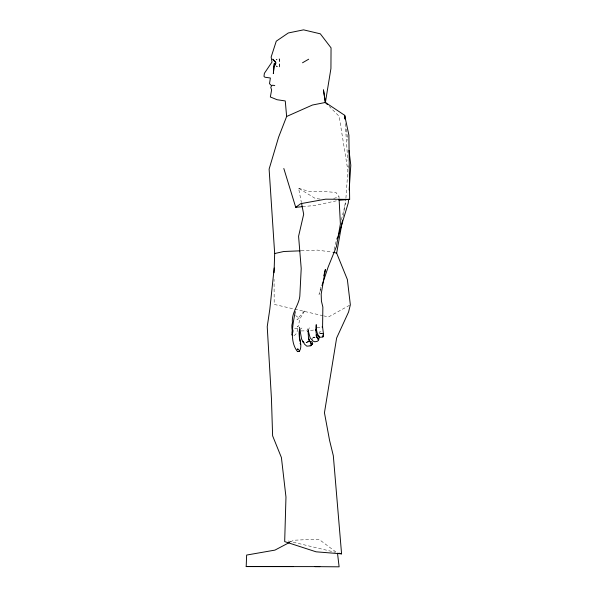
<?xml version="1.0" encoding="UTF-8"?>
<svg xmlns="http://www.w3.org/2000/svg" width="597" height="597" viewBox="0 0 597 597"><rect width="100%" height="100%" fill="white"/><g stroke="black" fill="none" stroke-linecap="round" stroke-linejoin="round"><path stroke-width="0.45" stroke-dasharray="2.98 2.24" d="M277.224 66.663L276.06 65.969L279.359 67.043L279.366 58.887L276.045 59.961L277.224 59.267M279.359 58.879L279.359 67.043M343.171 216.45L345.864 199.017M345.932 198.1L347.872 170.593L339.148 116.303L329.313 106.467M334.089 249.598L336.969 237.867M341.394 219.83L345.603 202.689M320.843 287.306L319.029 294.418L320.783 289.135M318.97 333.238L319.365 331.992L321.477 331.738M308.373 330.626L309.418 327.313M312.291 339.506L312.985 337.745L315.567 336.82L313.059 337.768L314.544 335.499M300.612 328.94L301.925 328.037M293.97 335.656L295.694 334.521C296.791 332.119 298.828 328.91 297.448 326.268L297.716 326.932L298.194 326.343L299.948 318.805L305.045 310.186L296.948 319.455L299.291 318.462L295.664 315.529M349.536 305.276L328.477 316.985L323.955 315.932M290.426 541.964L293.694 540.248L315.992 539.203L319.514 539.718L337.499 553.158M309.455 341.148L306.306 342.387L308.485 341.574M319.514 333.596L322.104 333.298M306.082 342.417L308.739 341.484M312.962 337.895L315.209 337.111M306.037 342.611L308.35 341.812L310.828 342.648M333.693 198.502L338.992 196.704L339.081 198.525M310.552 330.544L314.992 329.813M336.32 200.838L315.089 205.443L303.104 206.607M316.932 327.805L321.664 327.081M301.112 250.792L317.544 250.113L332.544 252.18M294.649 328.574L299.224 328.917M301.067 330.925L306.56 330.835M320.082 199.055L315.485 198.577L298.59 188.256L301.403 202.577M322.85 333.447L320.805 333.156L319.544 333.716L322.671 333.559M323.044 315.723L274.195 304.41L274.053 279.269M288.12 540.986L335.342 552.3M298.59 188.256L308.552 191.309L321.567 191.256L335.939 192.48L338.992 196.704M346.372 129.161L347.738 140.258M345.23 123.542L347.745 160.19M348.118 165.69L348.245 167.518"/><path stroke-width="0.9" d="M299.649 329.432L299.44 335.73L299.649 329.432C297.321 336.656 303.455 344.797 299.388 351.237L297.56 351.64C289.12 341.417 292.926 323.574 295.291 311.671M292.791 331.663L292.463 329.828L292.866 329.932M274.053 272.762L274.672 253.538L269.113 169.108L278.635 137.079L286.635 116.482L285.262 100.945L277.038 99.714L270.351 96.975L271.62 89.923L270.784 87.483L271.545 85.722L272.732 85.192L274.754 85.625M319.858 566.613L246.195 566.568L246.636 555.061L274.933 550.113L289.612 542.389M316.761 337.686L315.761 329.805L315.716 330.462L316.432 324.858M348.544 199.174L348.297 202.853L337.671 238.173M349.155 189.995L350.805 165.212L348.991 150.422M274.202 268.023L269.822 309.186L267.225 326.649L271.441 398.49L272.62 435.832L281.411 457.556L285.97 497.07L284.679 541.606L316.082 551.815L341.574 553.844L333.32 455.72L329.566 440.377L324.447 412.751L336.626 338.029L348.581 311.977L350.349 304.821L347.364 279.508L336.663 253.158L342.514 220.121M316.082 324.813C316.425 329.029 316.425 333.842 319.537 337.104L318.373 335.469L319.552 337.312L322.917 336.999L323.305 333.939M323.79 275.747L325.38 269.523L321.179 294.075L321.425 301.134L322.858 307.067L322.589 327.007L323.589 335.074L322.82 336.842L323.514 335.044M321.955 285.612L328.111 267.12L336.38 246.695L340.38 223.994L339.126 199.435M275.12 64.461L275.501 64.043L273.978 66.677L273.344 73.64L274.351 63.245L273.978 66.677L276.06 62.961L272.762 59.155L275.501 61.872L274.986 61.678M307.589 331.514L308.373 330.626M283.821 168.488L295.724 207.316L300.716 203.674L325.589 199.174L349.655 199.405L348.902 135.146L344.663 115.296L325.395 102.468L312.432 105.027L286.635 116.482M302.515 62.782L308.664 59.207M310.88 345.141L312.358 344.133L310.142 345.514M298.657 351.364L299.448 351.103L297.619 351.364M315.977 334.969L317.552 335.021L319.104 337.096L319.029 338.171L318.604 340.193L317.432 341.26L314.888 341.805L313.112 341.141L310.127 337.79L307.798 329.081M274.672 253.538L283.762 251.501L300.194 250.83M338.977 200.264L349.655 199.405M295.724 207.316L302.179 206.696M246.195 566.568L293.358 566.568M315.089 566.635L339.118 566.822L337.499 553.158M309.455 341.148L311.94 341.82L312.746 343.469L310.753 345.842L306.828 346.163L304.619 344.275L301.612 339.178L299.507 327.313M338.902 553.188L341.574 553.844M333.424 252.307L336.663 253.158M300.112 343.253L300.709 344.529M327.343 104.505L325.38 102.535L323.484 89.968L325.38 102.535L330.932 68.513L331.051 47.857L320.313 33.82L303.56 29.85L288.306 32.969L276.269 41.178L271.135 57.066L272.008 62.028L264.381 73.319L263.986 76.349L264.852 77.214L270.389 78.006L269.501 83.662L271.545 85.722M317.589 338.036L318.395 339.723L316.223 335.402L316.798 336.678M299.254 336.544L299.567 337.23M310.828 342.648L311.537 344.566L308.582 338.768L309.231 340.544L308.462 337.596L308.134 331.872M299.313 337.551L300.149 341.521M301.575 203.473L303.686 214.219L298.582 236.248L301.209 268.493L299.918 294.239C299.985 304.216 291.172 312.171 292.433 322.693C290.814 326.783 293.052 331.596 292.351 335.574M345.118 118.997L344.663 115.296L344.917 118.96M322.193 326.708L322.201 327.26M292.724 332.32L292.127 335.096L292.12 332.171L292.776 330.096L292.724 332.32M297.672 349.133L297.112 349.29L298.44 349.327L297.672 349.133M303.798 342.596L302.53 341.365L303.798 342.596"/></g></svg>
